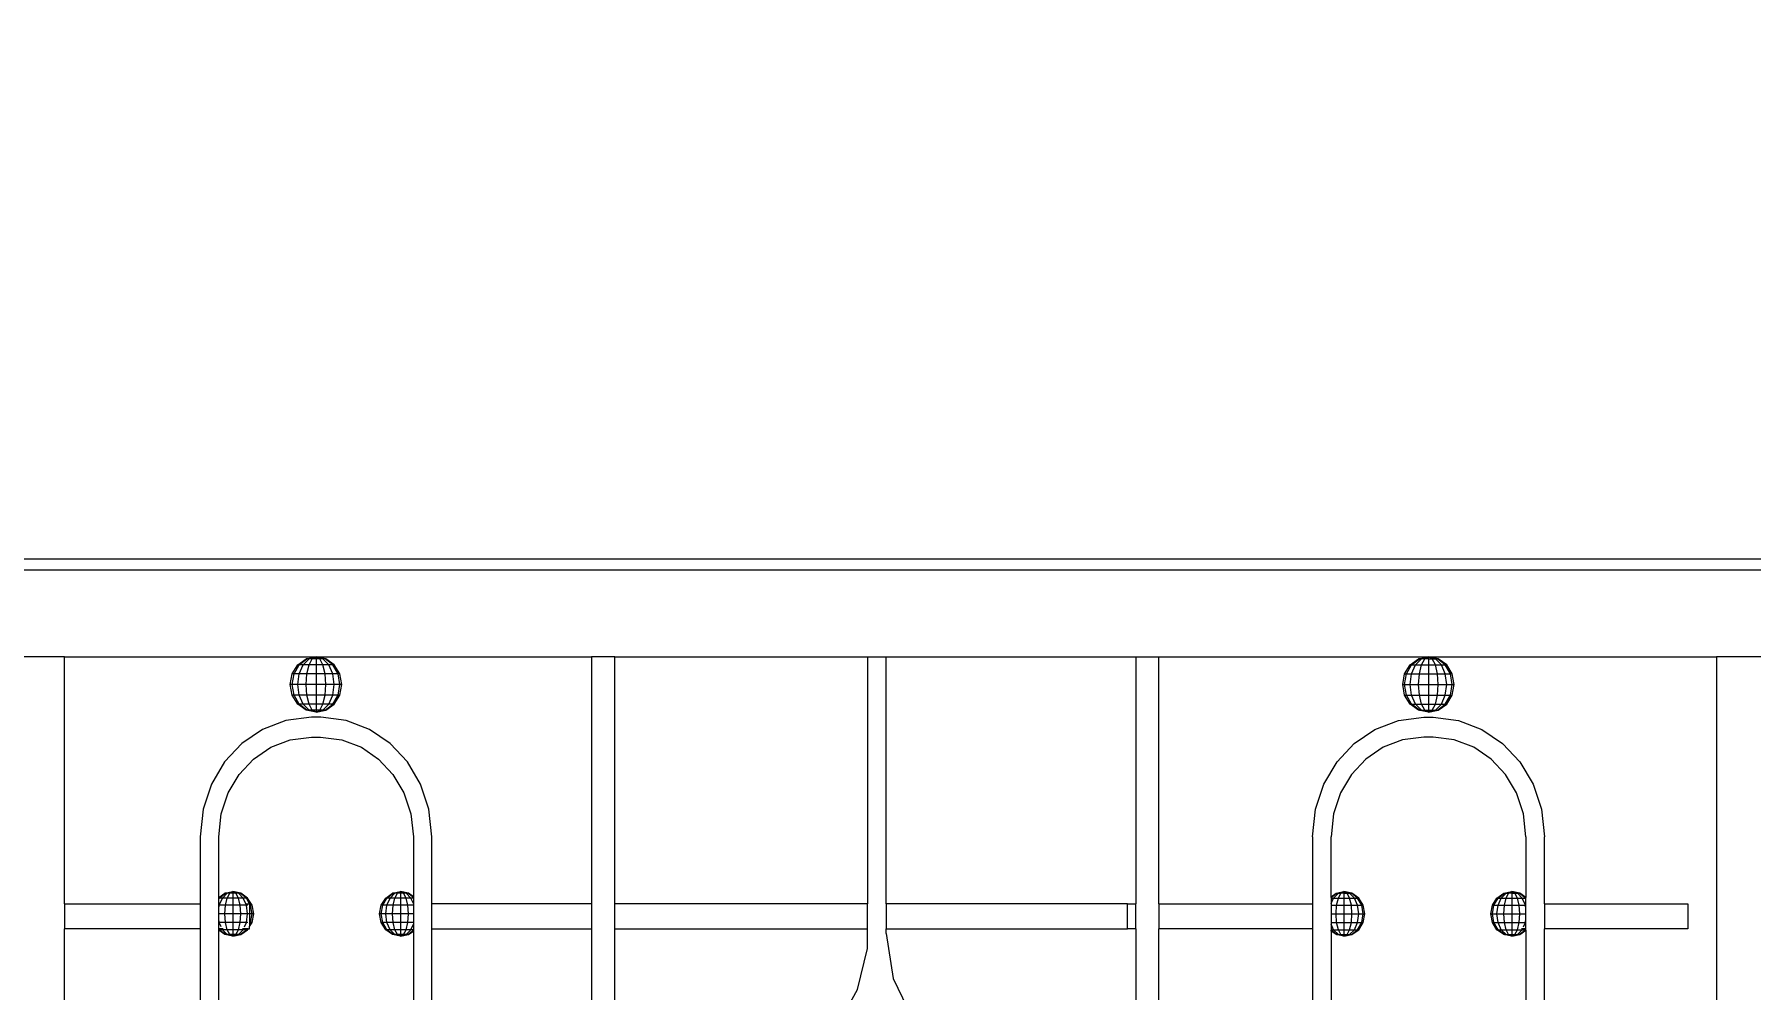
# Model space of a CAD drawing. Header units: millimetres. Extents: x 1832547 to 2001569, y -558009 to -417808.
# Drawn here: x 1956775 to 1957475, y -547432 to -547042 of the extents above; entities that cross this region are included whole.
import ezdxf

# ---------------------------------------------------------------- set-up
doc = ezdxf.new("R2010")
doc.units = ezdxf.units.MM
doc.header["$MEASUREMENT"] = 0
doc.layers.get('0').update_dxf_attribs({"linetype": 'CONTINUOUS'})
doc.layers.get('DEFPOINTS').update_dxf_attribs({"linetype": 'CONTINUOUS'})
doc.layers.add('CA.manh 08', color=8, linetype='CONTINUOUS', lineweight=9)
doc.layers.add('CA_manh 08', color=8, linetype='CONTINUOUS', lineweight=9)
doc.styles.get("Standard").update_dxf_attribs({"font": 'roman.shx'})
doc.dimstyles.new('CA 70', dxfattribs={"dimscale": 0.7, "dimtxt": 220, "dimasz": 60, "dimexe": 160, "dimexo": 0, "dimgap": 30, "dimtad": 1, "dimdec": 0, "dimrnd": 5, "dimzin": 0, "dimdsep": 46, "dimtxsty": 'Standard', "dimblk": 'ARCHTICK', "dimcen": 0.09, "dimdle": 160, "dimclrd": 256, "dimclre": 256, "dimclrt": 255, "dimadec": 0, "dimazin": 0, "dimtfac": 1, "dimtdec": 0, "dimtix": 1, "dimtmove": 2, "dimatfit": 3, "dimldrblk": 'DOT', "dimfxl": 600, "dimfxlon": 1, "dimtolj": 1, "dimtzin": 0, "dimarcsym": 0})

# ---------------------------------------------------------------- blocks, each defined once
blk = doc.blocks.new('wt45t')
at = {"layer": 'CA_manh 08'}
for p, q in [((1917247.51, -517910.46), (1920284.13, -517910.46)), ((1920284.13, -517915.04), (1917247.51, -517915.04)), ((1918779.78, -517950.46), (1918049.68, -517950.46)), ((1918779.78, -518051.23), (1918779.78, -517950.46)), ((1918779.78, -517950.46), (1918882.49, -517950.46)), ((1918872.77, -517957.43), (1918875.05, -517953.77)), ((1918873.51, -517957.43), (1918875.62, -517953.77)), ((1918875.05, -517953.77), (1918878.46, -517951.32)), ((1918875.62, -517953.77), (1918875.05, -517953.77)), ((1918875.62, -517953.77), (1918878.77, -517951.32)), ((1918877.23, -517953.77), (1918875.62, -517953.77)), ((1918875.62, -517957.43), (1918877.23, -517953.77)), ((1918877.23, -517953.77), (1918879.64, -517951.32)), ((1918879.64, -517953.77), (1918877.23, -517953.77)), ((1918878.46, -517951.32), (1918882.49, -517950.46)), ((1918878.77, -517951.32), (1918878.46, -517951.32)), ((1918878.77, -517951.32), (1918882.49, -517950.46)), ((1918879.64, -517951.32), (1918878.77, -517951.32)), ((1918878.77, -517957.43), (1918879.64, -517953.77)), ((1918879.64, -517951.32), (1918882.49, -517950.46)), ((1918880.95, -517951.32), (1918879.64, -517951.32)), ((1918879.64, -517953.77), (1918880.95, -517951.32)), ((1918882.49, -517953.77), (1918879.64, -517953.77)), ((1918880.95, -517951.32), (1918882.49, -517950.46)), ((1918882.49, -517951.32), (1918880.95, -517951.32)), ((1918882.49, -517950.46), (1918882.49, -517951.32)), ((1918884.03, -517951.32), (1918882.49, -517950.46)), ((1918885.33, -517951.32), (1918882.49, -517950.46)), ((1918886.21, -517951.32), (1918882.49, -517950.46)), ((1918886.51, -517951.32), (1918882.49, -517950.46)), ((1918882.49, -517950.46), (1918994.95, -517950.46)), ((1918884.03, -517951.32), (1918882.49, -517951.32)), ((1918882.49, -517951.32), (1918882.49, -517953.77)), ((1918885.33, -517953.77), (1918882.49, -517953.77)), ((1918882.49, -517953.77), (1918882.49, -517957.43)), ((1918885.33, -517951.32), (1918884.03, -517951.32)), ((1918885.33, -517953.77), (1918884.03, -517951.32)), ((1918886.21, -517951.32), (1918885.33, -517951.32)), ((1918887.75, -517953.77), (1918885.33, -517951.32)), ((1918887.75, -517953.77), (1918885.33, -517953.77)), ((1918886.21, -517957.43), (1918885.33, -517953.77)), ((1918886.51, -517951.32), (1918886.21, -517951.32)), ((1918889.36, -517953.77), (1918886.21, -517951.32)), ((1918889.92, -517953.77), (1918886.51, -517951.32)), ((1918889.36, -517953.77), (1918887.75, -517953.77)), ((1918889.36, -517957.43), (1918887.75, -517953.77)), ((1918889.92, -517953.77), (1918889.36, -517953.77)), ((1918891.46, -517957.43), (1918889.36, -517953.77)), ((1918892.2, -517957.43), (1918889.92, -517953.77)), ((1919004.41, -517950.46), (1918994.95, -517950.46)), ((1918994.95, -517950.46), (1918994.95, -518051.23)), ((1919004.41, -517950.46), (1919107.61, -517950.46)), ((1919004.41, -518051.23), (1919004.41, -517950.46)), ((1919107.61, -517950.46), (1919107.61, -518051.23)), ((1919107.61, -517950.46), (1919115.18, -517950.46)), ((1919115.18, -518051.23), (1919115.18, -517950.46)), ((1919115.18, -517950.46), (1919217.03, -517950.46)), ((1919217.03, -517950.46), (1919226.48, -517950.46)), ((1919217.03, -517950.46), (1919217.03, -518051.23)), ((1919226.48, -518051.23), (1919226.48, -517950.46)), ((1919226.48, -517950.46), (1919336.5, -517950.46)), ((1919326.78, -517957.43), (1919329.06, -517953.77)), ((1919327.52, -517957.43), (1919329.63, -517953.77)), ((1919329.06, -517953.77), (1919332.48, -517951.32)), ((1919329.06, -517953.77), (1919329.63, -517953.77)), ((1919329.63, -517953.77), (1919332.78, -517951.32)), ((1919329.63, -517953.77), (1919331.24, -517953.77)), ((1919329.63, -517957.43), (1919331.24, -517953.77)), ((1919331.24, -517953.77), (1919333.65, -517951.32)), ((1919331.24, -517953.77), (1919333.65, -517953.77)), ((1919332.48, -517951.32), (1919336.5, -517950.46)), ((1919332.78, -517951.32), (1919332.48, -517951.32)), ((1919332.78, -517951.32), (1919336.5, -517950.46)), ((1919333.65, -517951.32), (1919332.78, -517951.32)), ((1919332.78, -517957.43), (1919333.65, -517953.77)), ((1919333.65, -517951.32), (1919336.5, -517950.46)), ((1919334.96, -517951.32), (1919333.65, -517951.32)), ((1919333.65, -517953.77), (1919334.96, -517951.32)), ((1919333.65, -517953.77), (1919336.5, -517953.77)), ((1919334.96, -517951.32), (1919336.5, -517950.46)), ((1919336.5, -517951.32), (1919334.96, -517951.32)), ((1919336.5, -517950.46), (1919336.5, -517951.32)), ((1919338.04, -517951.32), (1919336.5, -517950.46)), ((1919339.34, -517951.32), (1919336.5, -517950.46)), ((1919340.22, -517951.32), (1919336.5, -517950.46)), ((1919340.52, -517951.32), (1919336.5, -517950.46)), ((1919336.5, -517950.46), (1919454.03, -517950.46)), ((1919336.5, -517951.32), (1919338.04, -517951.32)), ((1919336.5, -517951.32), (1919336.5, -517953.77)), ((1919336.5, -517953.77), (1919339.34, -517953.77)), ((1919336.5, -517953.77), (1919336.5, -517957.43)), ((1919338.04, -517951.32), (1919339.34, -517951.32)), ((1919339.34, -517953.77), (1919338.04, -517951.32)), ((1919339.34, -517951.32), (1919340.22, -517951.32)), ((1919341.76, -517953.77), (1919339.34, -517951.32)), ((1919339.34, -517953.77), (1919341.76, -517953.77)), ((1919340.22, -517957.43), (1919339.34, -517953.77)), ((1919340.22, -517951.32), (1919340.52, -517951.32)), ((1919343.37, -517953.77), (1919340.22, -517951.32)), ((1919343.94, -517953.77), (1919340.52, -517951.32)), ((1919341.76, -517953.77), (1919343.37, -517953.77)), ((1919343.37, -517957.43), (1919341.76, -517953.77)), ((1919343.37, -517953.77), (1919343.94, -517953.77)), ((1919345.48, -517957.43), (1919343.37, -517953.77)), ((1919346.21, -517957.43), (1919343.94, -517953.77)), ((1919454.03, -517950.46), (1919454.03, -518683.82)), ((1919481.96, -517950.46), (1919454.03, -517950.46)), ((1918871.97, -517961.75), (1918872.77, -517957.43)), ((1918873.51, -517957.43), (1918872.77, -517957.43)), ((1918872.77, -517961.75), (1918873.51, -517957.43)), ((1918875.62, -517957.43), (1918873.51, -517957.43)), ((1918875.05, -517961.75), (1918875.62, -517957.43)), ((1918878.77, -517957.43), (1918875.62, -517957.43)), ((1918878.46, -517961.75), (1918878.77, -517957.43)), ((1918882.49, -517957.43), (1918878.77, -517957.43)), ((1918886.21, -517957.43), (1918882.49, -517957.43)), ((1918882.49, -517957.43), (1918882.49, -517961.75)), ((1918889.36, -517957.43), (1918886.21, -517957.43)), ((1918886.51, -517961.75), (1918886.21, -517957.43)), ((1918891.46, -517957.43), (1918889.36, -517957.43)), ((1918889.92, -517961.75), (1918889.36, -517957.43)), ((1918892.2, -517957.43), (1918891.46, -517957.43)), ((1918892.2, -517961.75), (1918891.46, -517957.43)), ((1918893, -517961.75), (1918892.2, -517957.43)), ((1919325.98, -517961.75), (1919326.78, -517957.43)), ((1919326.78, -517957.43), (1919327.52, -517957.43)), ((1919326.78, -517961.75), (1919327.52, -517957.43)), ((1919327.52, -517957.43), (1919329.63, -517957.43)), ((1919329.06, -517961.75), (1919329.63, -517957.43)), ((1919329.63, -517957.43), (1919332.78, -517957.43)), ((1919332.48, -517961.75), (1919332.78, -517957.43)), ((1919332.78, -517957.43), (1919336.5, -517957.43)), ((1919336.5, -517957.43), (1919340.22, -517957.43)), ((1919336.5, -517957.43), (1919336.5, -517961.75)), ((1919340.22, -517957.43), (1919343.37, -517957.43)), ((1919340.52, -517961.75), (1919340.22, -517957.43)), ((1919343.37, -517957.43), (1919345.48, -517957.43)), ((1919343.94, -517961.75), (1919343.37, -517957.43)), ((1919345.48, -517957.43), (1919346.21, -517957.43)), ((1919346.21, -517961.75), (1919345.48, -517957.43)), ((1919347.01, -517961.75), (1919346.21, -517957.43)), ((1918872.77, -517961.75), (1918871.97, -517961.75)), ((1918872.77, -517966.08), (1918871.97, -517961.75)), ((1918875.05, -517961.75), (1918872.77, -517961.75)), ((1918873.51, -517966.08), (1918872.77, -517961.75)), ((1918873.51, -517966.08), (1918872.77, -517966.08)), ((1918875.05, -517969.74), (1918872.77, -517966.08)), ((1918875.62, -517966.08), (1918873.51, -517966.08)), ((1918875.62, -517969.74), (1918873.51, -517966.08)), ((1918878.46, -517961.75), (1918875.05, -517961.75)), ((1918875.62, -517966.08), (1918875.05, -517961.75)), ((1918878.77, -517966.08), (1918875.62, -517966.08)), ((1918877.23, -517969.74), (1918875.62, -517966.08)), ((1918882.49, -517961.75), (1918878.46, -517961.75)), ((1918878.77, -517966.08), (1918878.46, -517961.75)), ((1918882.49, -517966.08), (1918878.77, -517966.08)), ((1918879.64, -517969.74), (1918878.77, -517966.08)), ((1918886.51, -517961.75), (1918882.49, -517961.75)), ((1918882.49, -517961.75), (1918882.49, -517966.08)), ((1918886.21, -517966.08), (1918882.49, -517966.08)), ((1918882.49, -517966.08), (1918882.49, -517969.74)), ((1918885.33, -517969.74), (1918886.21, -517966.08)), ((1918886.21, -517966.08), (1918886.51, -517961.75)), ((1918889.36, -517966.08), (1918886.21, -517966.08)), ((1918889.92, -517961.75), (1918886.51, -517961.75)), ((1918887.75, -517969.74), (1918889.36, -517966.08)), ((1918889.36, -517966.08), (1918889.92, -517961.75)), ((1918891.46, -517966.08), (1918889.36, -517966.08)), ((1918889.36, -517969.74), (1918891.46, -517966.08)), ((1918892.2, -517961.75), (1918889.92, -517961.75)), ((1918889.92, -517969.74), (1918892.2, -517966.08)), ((1918891.46, -517966.08), (1918892.2, -517961.75)), ((1918892.2, -517966.08), (1918891.46, -517966.08)), ((1918893, -517961.75), (1918892.2, -517961.75)), ((1918892.2, -517966.08), (1918893, -517961.75)), ((1919325.98, -517961.75), (1919326.78, -517961.75)), ((1919326.78, -517966.08), (1919325.98, -517961.75)), ((1919326.78, -517961.75), (1919329.06, -517961.75)), ((1919327.52, -517966.08), (1919326.78, -517961.75)), ((1919326.78, -517966.08), (1919327.52, -517966.08)), ((1919329.06, -517969.74), (1919326.78, -517966.08)), ((1919327.52, -517966.08), (1919329.63, -517966.08)), ((1919329.63, -517969.74), (1919327.52, -517966.08)), ((1919329.06, -517961.75), (1919332.48, -517961.75)), ((1919329.63, -517966.08), (1919329.06, -517961.75)), ((1919329.63, -517966.08), (1919332.78, -517966.08)), ((1919331.24, -517969.74), (1919329.63, -517966.08)), ((1919332.48, -517961.75), (1919336.5, -517961.75)), ((1919332.78, -517966.08), (1919332.48, -517961.75)), ((1919332.78, -517966.08), (1919336.5, -517966.08)), ((1919333.65, -517969.74), (1919332.78, -517966.08)), ((1919336.5, -517961.75), (1919340.52, -517961.75)), ((1919336.5, -517961.75), (1919336.5, -517966.08)), ((1919336.5, -517966.08), (1919340.22, -517966.08)), ((1919336.5, -517966.08), (1919336.5, -517969.74)), ((1919339.34, -517969.74), (1919340.22, -517966.08)), ((1919340.22, -517966.08), (1919340.52, -517961.75)), ((1919340.22, -517966.08), (1919343.37, -517966.08)), ((1919340.52, -517961.75), (1919343.94, -517961.75)), ((1919341.76, -517969.74), (1919343.37, -517966.08)), ((1919343.37, -517966.08), (1919343.94, -517961.75)), ((1919343.37, -517966.08), (1919345.48, -517966.08)), ((1919343.37, -517969.74), (1919345.48, -517966.08)), ((1919343.94, -517961.75), (1919346.21, -517961.75)), ((1919343.94, -517969.74), (1919346.21, -517966.08)), ((1919345.48, -517966.08), (1919346.21, -517961.75)), ((1919345.48, -517966.08), (1919346.21, -517966.08)), ((1919346.21, -517961.75), (1919347.01, -517961.75)), ((1919346.21, -517966.08), (1919347.01, -517961.75)), ((1918880.6, -517975.08), (1918870.2, -517976.37)), ((1918875.62, -517969.74), (1918875.05, -517969.74)), ((1918878.46, -517972.19), (1918875.05, -517969.74)), ((1918877.23, -517969.74), (1918875.62, -517969.74)), ((1918878.77, -517972.19), (1918875.62, -517969.74)), ((1918879.64, -517969.74), (1918877.23, -517969.74)), ((1918879.64, -517972.19), (1918877.23, -517969.74)), ((1918878.77, -517972.19), (1918878.46, -517972.19)), ((1918882.49, -517973.05), (1918878.46, -517972.19)), ((1918879.64, -517972.19), (1918878.77, -517972.19)), ((1918882.49, -517973.05), (1918878.77, -517972.19)), ((1918882.49, -517969.74), (1918879.64, -517969.74)), ((1918880.95, -517972.19), (1918879.64, -517969.74)), ((1918880.95, -517972.19), (1918879.64, -517972.19)), ((1918882.49, -517973.05), (1918879.64, -517972.19)), ((1918884.39, -517975.08), (1918880.6, -517975.08)), ((1918882.49, -517972.19), (1918880.95, -517972.19)), ((1918882.49, -517973.05), (1918880.95, -517972.19)), ((1918885.33, -517969.74), (1918882.49, -517969.74)), ((1918882.49, -517969.74), (1918882.49, -517972.19)), ((1918884.03, -517972.19), (1918882.49, -517972.19)), ((1918882.49, -517972.19), (1918882.49, -517973.05)), ((1918882.49, -517973.05), (1918886.51, -517972.19)), ((1918882.49, -517973.05), (1918886.21, -517972.19)), ((1918882.49, -517973.05), (1918885.33, -517972.19)), ((1918882.49, -517973.05), (1918884.03, -517972.19)), ((1918884.03, -517972.19), (1918885.33, -517969.74)), ((1918885.33, -517972.19), (1918884.03, -517972.19)), ((1918894.79, -517976.37), (1918884.39, -517975.08)), ((1918887.75, -517969.74), (1918885.33, -517969.74)), ((1918885.33, -517972.19), (1918887.75, -517969.74)), ((1918886.21, -517972.19), (1918885.33, -517972.19)), ((1918886.21, -517972.19), (1918889.36, -517969.74)), ((1918886.51, -517972.19), (1918886.21, -517972.19)), ((1918886.51, -517972.19), (1918889.92, -517969.74)), ((1918889.36, -517969.74), (1918887.75, -517969.74)), ((1918889.36, -517969.74), (1918889.92, -517969.74)), ((1919324.2, -517976.37), (1919334.6, -517975.08)), ((1919329.06, -517969.74), (1919329.63, -517969.74)), ((1919332.48, -517972.19), (1919329.06, -517969.74)), ((1919329.63, -517969.74), (1919331.24, -517969.74)), ((1919332.78, -517972.19), (1919329.63, -517969.74)), ((1919331.24, -517969.74), (1919333.65, -517969.74)), ((1919333.65, -517972.19), (1919331.24, -517969.74)), ((1919332.78, -517972.19), (1919332.48, -517972.19)), ((1919336.5, -517973.05), (1919332.48, -517972.19)), ((1919332.78, -517972.19), (1919333.65, -517972.19)), ((1919336.5, -517973.05), (1919332.78, -517972.19)), ((1919333.65, -517969.74), (1919336.5, -517969.74)), ((1919334.96, -517972.19), (1919333.65, -517969.74)), ((1919333.65, -517972.19), (1919334.96, -517972.19)), ((1919336.5, -517973.05), (1919333.65, -517972.19)), ((1919334.6, -517975.08), (1919338.39, -517975.08)), ((1919334.96, -517972.19), (1919336.5, -517972.19)), ((1919336.5, -517973.05), (1919334.96, -517972.19)), ((1919336.5, -517969.74), (1919339.34, -517969.74)), ((1919336.5, -517969.74), (1919336.5, -517972.19)), ((1919336.5, -517972.19), (1919338.04, -517972.19)), ((1919336.5, -517973.05), (1919338.04, -517972.19)), ((1919336.5, -517972.19), (1919336.5, -517973.05)), ((1919336.5, -517973.05), (1919339.34, -517972.19)), ((1919336.5, -517973.05), (1919340.22, -517972.19)), ((1919336.5, -517973.05), (1919340.52, -517972.19)), ((1919338.04, -517972.19), (1919339.34, -517969.74)), ((1919338.04, -517972.19), (1919339.34, -517972.19)), ((1919338.39, -517975.08), (1919348.79, -517976.37)), ((1919339.34, -517969.74), (1919341.76, -517969.74)), ((1919339.34, -517972.19), (1919341.76, -517969.74)), ((1919339.34, -517972.19), (1919340.22, -517972.19)), ((1919340.22, -517972.19), (1919343.37, -517969.74)), ((1919340.22, -517972.19), (1919340.52, -517972.19)), ((1919340.52, -517972.19), (1919343.94, -517969.74)), ((1919341.76, -517969.74), (1919343.37, -517969.74)), ((1919343.37, -517969.74), (1919343.94, -517969.74)), ((1918860.65, -517980.05), (1918852.22, -517985.81)), ((1918870.2, -517976.37), (1918860.65, -517980.05)), ((1918904.34, -517980.05), (1918894.79, -517976.37)), ((1918912.77, -517985.81), (1918904.34, -517980.05)), ((1919306.22, -517985.81), (1919314.65, -517980.05)), ((1919314.65, -517980.05), (1919324.2, -517976.37)), ((1919348.79, -517976.37), (1919358.34, -517980.05)), ((1919358.34, -517980.05), (1919366.77, -517985.81)), ((1918852.22, -517985.81), (1918845.18, -517993.36)), ((1918856.96, -517992.16), (1918863.99, -517987.35)), ((1918863.99, -517987.35), (1918871.96, -517984.29)), ((1918871.96, -517984.29), (1918880.63, -517983.21)), ((1918880.63, -517983.21), (1918884.36, -517983.21)), ((1918884.36, -517983.21), (1918893.03, -517984.29)), ((1918893.03, -517984.29), (1918901, -517987.35)), ((1918901, -517987.35), (1918908.03, -517992.15)), ((1918919.81, -517993.36), (1918912.77, -517985.81)), ((1919299.18, -517993.36), (1919306.22, -517985.81)), ((1919317.99, -517987.35), (1919310.96, -517992.15)), ((1919325.96, -517984.29), (1919317.99, -517987.35)), ((1919334.63, -517983.21), (1919325.96, -517984.29)), ((1919338.36, -517983.21), (1919334.63, -517983.21)), ((1919347.03, -517984.29), (1919338.36, -517983.21)), ((1919355, -517987.35), (1919347.03, -517984.29)), ((1919362.03, -517992.16), (1919355, -517987.35)), ((1919366.77, -517985.81), (1919373.81, -517993.36)), ((1918845.18, -517993.36), (1918839.82, -518002.42)), ((1918851.09, -517998.46), (1918856.96, -517992.16)), ((1918908.03, -517992.15), (1918913.89, -517998.45)), ((1918925.17, -518002.42), (1918919.81, -517993.36)), ((1919293.82, -518002.42), (1919299.18, -517993.36)), ((1919310.96, -517992.15), (1919305.09, -517998.45)), ((1919367.9, -517998.46), (1919362.03, -517992.16)), ((1919373.81, -517993.36), (1919379.17, -518002.42)), ((1918839.82, -518002.42), (1918836.4, -518012.68)), ((1918846.62, -518006.01), (1918851.09, -517998.46)), ((1918913.89, -517998.45), (1918918.37, -518006.01)), ((1918928.59, -518012.68), (1918925.17, -518002.42)), ((1919290.4, -518012.68), (1919293.82, -518002.42)), ((1919305.09, -517998.45), (1919300.62, -518006.01)), ((1919372.37, -518006.01), (1919367.9, -517998.46)), ((1919379.17, -518002.42), (1919382.59, -518012.68)), ((1918843.77, -518014.57), (1918846.62, -518006.01)), ((1918918.37, -518006.01), (1918921.22, -518014.56)), ((1919300.62, -518006.01), (1919297.77, -518014.56)), ((1919375.22, -518014.57), (1919372.37, -518006.01)), ((1918836.4, -518012.68), (1918835.2, -518023.85)), ((1918842.77, -518023.89), (1918843.77, -518014.57)), ((1918921.22, -518014.56), (1918922.22, -518023.89)), ((1918929.79, -518023.85), (1918928.59, -518012.68)), ((1919289.2, -518023.85), (1919290.4, -518012.68)), ((1919297.77, -518014.56), (1919296.77, -518023.89)), ((1919376.22, -518023.89), (1919375.22, -518014.57)), ((1919382.59, -518012.68), (1919383.79, -518023.85)), ((1918835.2, -518023.85), (1918835.2, -518051.23)), ((1918842.77, -518048.69), (1918842.77, -518023.89)), ((1918922.22, -518023.89), (1918922.22, -518048.33)), ((1918929.79, -518051.23), (1918929.79, -518023.85)), ((1919289.2, -518023.85), (1919289.2, -518051.23)), ((1919296.77, -518048.33), (1919296.77, -518023.89)), ((1919376.22, -518023.89), (1919376.22, -518048.69)), ((1919383.79, -518051.23), (1919383.79, -518023.85)), ((1918779.78, -518051.23), (1918835.2, -518051.23)), ((1918779.78, -518051.23), (1918779.78, -518061.39)), ((1918835.2, -518051.23), (1918835.2, -518061.39)), ((1918842.77, -518048.69), (1918845.26, -518046.9)), ((1918842.77, -518048.88), (1918842.77, -518048.69)), ((1918842.96, -518048.88), (1918842.77, -518048.88)), ((1918842.77, -518049.22), (1918842.96, -518048.88)), ((1918842.77, -518049.22), (1918842.77, -518048.88)), ((1918842.77, -518051.23), (1918842.77, -518049.22)), ((1918842.77, -518051.23), (1918842.89, -518051.23)), ((1918842.77, -518051.85), (1918842.77, -518051.23)), ((1918842.96, -518051.85), (1918842.77, -518051.85)), ((1918842.77, -518053.32), (1918842.96, -518051.85)), ((1918842.77, -518053.32), (1918842.77, -518051.85)), ((1918842.96, -518048.88), (1918845.51, -518046.9)), ((1918844.27, -518048.88), (1918842.96, -518048.88)), ((1918842.96, -518051.85), (1918844.27, -518048.88)), ((1918845.51, -518051.85), (1918842.96, -518051.85)), ((1918844.27, -518048.88), (1918846.22, -518046.9)), ((1918846.22, -518048.88), (1918844.27, -518048.88)), ((1918845.26, -518046.9), (1918848.52, -518046.2)), ((1918845.51, -518046.9), (1918845.26, -518046.9)), ((1918845.26, -518055.35), (1918845.51, -518051.85)), ((1918845.51, -518046.9), (1918848.52, -518046.2)), ((1918846.22, -518046.9), (1918845.51, -518046.9)), ((1918845.51, -518051.85), (1918846.22, -518048.88)), ((1918848.52, -518051.85), (1918845.51, -518051.85)), ((1918846.22, -518046.9), (1918848.52, -518046.2)), ((1918847.28, -518046.9), (1918846.22, -518046.9)), ((1918846.22, -518048.88), (1918847.28, -518046.9)), ((1918848.52, -518048.88), (1918846.22, -518048.88)), ((1918847.28, -518046.9), (1918848.52, -518046.2)), ((1918848.52, -518046.9), (1918847.28, -518046.9)), ((1918848.52, -518046.2), (1918848.52, -518046.9)), ((1918851.78, -518046.9), (1918848.52, -518046.2)), ((1918851.53, -518046.9), (1918848.52, -518046.2)), ((1918850.83, -518046.9), (1918848.52, -518046.2)), ((1918849.77, -518046.9), (1918848.52, -518046.2)), ((1918849.77, -518046.9), (1918848.52, -518046.9)), ((1918848.52, -518046.9), (1918848.52, -518048.88)), ((1918850.83, -518048.88), (1918848.52, -518048.88)), ((1918848.52, -518048.88), (1918848.52, -518051.85)), ((1918851.53, -518051.85), (1918848.52, -518051.85)), ((1918848.52, -518051.85), (1918848.52, -518055.35)), ((1918850.83, -518046.9), (1918849.77, -518046.9)), ((1918850.83, -518048.88), (1918849.77, -518046.9)), ((1918851.53, -518046.9), (1918850.83, -518046.9)), ((1918852.78, -518048.88), (1918850.83, -518046.9)), ((1918852.78, -518048.88), (1918850.83, -518048.88)), ((1918851.53, -518051.85), (1918850.83, -518048.88)), ((1918851.53, -518046.9), (1918851.78, -518046.9)), ((1918854.08, -518048.88), (1918851.53, -518046.9)), ((1918854.08, -518051.85), (1918851.53, -518051.85)), ((1918851.78, -518055.35), (1918851.53, -518051.85)), ((1918854.54, -518048.88), (1918851.78, -518046.9)), ((1918854.08, -518048.88), (1918852.78, -518048.88)), ((1918854.08, -518051.85), (1918852.78, -518048.88)), ((1918854.54, -518048.88), (1918854.08, -518048.88)), ((1918855.38, -518051.23), (1918854.08, -518048.88)), ((1918854.61, -518051.85), (1918854.08, -518051.85)), ((1918854.54, -518055.35), (1918854.08, -518051.85)), ((1918854.16, -518051.23), (1918855.38, -518051.23)), ((1918856.39, -518051.85), (1918854.54, -518048.88)), ((1918855.79, -518051.85), (1918855.38, -518051.23)), ((1918855.38, -518051.23), (1918855.38, -518051.85)), ((1918855.79, -518051.85), (1918855.38, -518051.85)), ((1918855.38, -518051.85), (1918855.38, -518055.35)), ((1918856.39, -518051.85), (1918855.79, -518051.85)), ((1918856.39, -518055.35), (1918855.79, -518051.85)), ((1918857.04, -518055.35), (1918856.39, -518051.85)), ((1918908.45, -518055.35), (1918909.1, -518051.85)), ((1918909.1, -518051.85), (1918910.95, -518048.88)), ((1918909.7, -518051.85), (1918909.1, -518051.85)), ((1918909.1, -518055.35), (1918909.7, -518051.85)), ((1918909.7, -518051.85), (1918911.41, -518048.88)), ((1918911.41, -518051.85), (1918909.7, -518051.85)), ((1918910.95, -518048.88), (1918913.71, -518046.9)), ((1918911.41, -518048.88), (1918910.95, -518048.88)), ((1918910.95, -518055.35), (1918911.41, -518051.85)), ((1918911.41, -518048.88), (1918913.96, -518046.9)), ((1918912.71, -518048.88), (1918911.41, -518048.88)), ((1918911.41, -518051.85), (1918912.71, -518048.88)), ((1918913.96, -518051.85), (1918911.41, -518051.85)), ((1918912.71, -518048.88), (1918914.66, -518046.9)), ((1918914.66, -518048.88), (1918912.71, -518048.88)), ((1918913.71, -518046.9), (1918916.97, -518046.2)), ((1918913.96, -518046.9), (1918913.71, -518046.9)), ((1918913.71, -518055.35), (1918913.96, -518051.85)), ((1918913.96, -518046.9), (1918916.97, -518046.2)), ((1918914.66, -518046.9), (1918913.96, -518046.9)), ((1918913.96, -518051.85), (1918914.66, -518048.88)), ((1918916.97, -518051.85), (1918913.96, -518051.85)), ((1918914.66, -518046.9), (1918916.97, -518046.2)), ((1918915.72, -518046.9), (1918914.66, -518046.9)), ((1918914.66, -518048.88), (1918915.72, -518046.9)), ((1918916.97, -518048.88), (1918914.66, -518048.88)), ((1918915.72, -518046.9), (1918916.97, -518046.2)), ((1918916.97, -518046.9), (1918915.72, -518046.9)), ((1918916.97, -518046.2), (1918916.97, -518046.9)), ((1918920.22, -518046.9), (1918916.97, -518046.2)), ((1918919.98, -518046.9), (1918916.97, -518046.2)), ((1918919.27, -518046.9), (1918916.97, -518046.2)), ((1918918.21, -518046.9), (1918916.97, -518046.2)), ((1918918.21, -518046.9), (1918916.97, -518046.9)), ((1918916.97, -518046.9), (1918916.97, -518048.88)), ((1918919.27, -518048.88), (1918916.97, -518048.88)), ((1918916.97, -518048.88), (1918916.97, -518051.85)), ((1918919.98, -518051.85), (1918916.97, -518051.85)), ((1918916.97, -518051.85), (1918916.97, -518055.35)), ((1918919.27, -518046.9), (1918918.21, -518046.9)), ((1918919.27, -518048.88), (1918918.21, -518046.9)), ((1918919.98, -518046.9), (1918919.27, -518046.9)), ((1918921.22, -518048.88), (1918919.27, -518046.9)), ((1918921.22, -518048.88), (1918919.27, -518048.88)), ((1918919.98, -518051.85), (1918919.27, -518048.88)), ((1918919.98, -518046.9), (1918920.22, -518046.9)), ((1918922.22, -518048.64), (1918919.98, -518046.9)), ((1918922.22, -518051.85), (1918919.98, -518051.85)), ((1918920.22, -518055.35), (1918919.98, -518051.85)), ((1918922.22, -518048.33), (1918920.22, -518046.9)), ((1918922.22, -518048.88), (1918921.22, -518048.88)), ((1918922.22, -518051.15), (1918921.22, -518048.88)), ((1918922.22, -518048.33), (1918922.22, -518048.64)), ((1918922.22, -518048.64), (1918922.22, -518048.88)), ((1918922.22, -518048.88), (1918922.22, -518051.15)), ((1918922.22, -518051.15), (1918922.22, -518051.85)), ((1918922.22, -518051.85), (1918922.22, -518055.35)), ((1918994.95, -518051.23), (1918929.79, -518051.23)), ((1918929.79, -518061.39), (1918929.79, -518051.23)), ((1918994.95, -518051.23), (1918994.95, -518061.39)), ((1919107.61, -518051.23), (1919004.41, -518051.23)), ((1919004.41, -518061.39), (1919004.41, -518051.23)), ((1919107.61, -518061.39), (1919107.61, -518051.23)), ((1919213.6, -518051.23), (1919115.18, -518051.23)), ((1919115.18, -518051.23), (1919115.18, -518061.39)), ((1919213.6, -518061.39), (1919213.6, -518051.23)), ((1919213.6, -518051.23), (1919217.03, -518051.23)), ((1919217.03, -518061.39), (1919217.03, -518051.23)), ((1919226.48, -518051.23), (1919289.2, -518051.23)), ((1919226.48, -518051.23), (1919226.48, -518061.39)), ((1919289.2, -518051.23), (1919289.2, -518061.39)), ((1919296.77, -518048.33), (1919298.76, -518046.9)), ((1919296.77, -518048.64), (1919299.01, -518046.9)), ((1919296.77, -518048.64), (1919296.77, -518048.33)), ((1919296.77, -518048.64), (1919296.77, -518048.88)), ((1919296.77, -518048.88), (1919297.77, -518048.88)), ((1919296.77, -518051.15), (1919297.77, -518048.88)), ((1919296.77, -518048.88), (1919296.77, -518051.15)), ((1919296.77, -518051.15), (1919296.77, -518051.85)), ((1919296.77, -518051.85), (1919299.01, -518051.85)), ((1919296.77, -518051.85), (1919296.77, -518055.35)), ((1919297.77, -518048.88), (1919299.72, -518046.9)), ((1919297.77, -518048.88), (1919299.72, -518048.88)), ((1919298.76, -518046.9), (1919302.02, -518046.2)), ((1919298.76, -518046.9), (1919299.01, -518046.9)), ((1919298.76, -518055.35), (1919299.01, -518051.85)), ((1919299.01, -518046.9), (1919302.02, -518046.2)), ((1919299.01, -518046.9), (1919299.72, -518046.9)), ((1919299.01, -518051.85), (1919299.72, -518048.88)), ((1919299.01, -518051.85), (1919302.02, -518051.85)), ((1919299.72, -518046.9), (1919302.02, -518046.2)), ((1919299.72, -518046.9), (1919300.77, -518046.9)), ((1919299.72, -518048.88), (1919300.77, -518046.9)), ((1919299.72, -518048.88), (1919302.02, -518048.88)), ((1919300.77, -518046.9), (1919302.02, -518046.2)), ((1919302.02, -518046.9), (1919300.77, -518046.9)), ((1919302.02, -518046.2), (1919302.02, -518046.9)), ((1919303.27, -518046.9), (1919302.02, -518046.2)), ((1919304.32, -518046.9), (1919302.02, -518046.2)), ((1919305.03, -518046.9), (1919302.02, -518046.2)), ((1919305.28, -518046.9), (1919302.02, -518046.2)), ((1919302.02, -518046.9), (1919303.27, -518046.9)), ((1919302.02, -518046.9), (1919302.02, -518048.88)), ((1919302.02, -518048.88), (1919304.32, -518048.88)), ((1919302.02, -518048.88), (1919302.02, -518051.85)), ((1919302.02, -518051.85), (1919305.03, -518051.85)), ((1919302.02, -518051.85), (1919302.02, -518055.35)), ((1919303.27, -518046.9), (1919304.32, -518046.9)), ((1919304.32, -518048.88), (1919303.27, -518046.9)), ((1919304.32, -518046.9), (1919305.03, -518046.9)), ((1919306.28, -518048.88), (1919304.32, -518046.9)), ((1919304.32, -518048.88), (1919306.28, -518048.88)), ((1919305.03, -518051.85), (1919304.32, -518048.88)), ((1919305.03, -518046.9), (1919305.28, -518046.9)), ((1919307.58, -518048.88), (1919305.03, -518046.9)), ((1919305.03, -518051.85), (1919307.58, -518051.85)), ((1919305.28, -518055.35), (1919305.03, -518051.85)), ((1919308.04, -518048.88), (1919305.28, -518046.9)), ((1919306.28, -518048.88), (1919307.58, -518048.88)), ((1919307.58, -518051.85), (1919306.28, -518048.88)), ((1919307.58, -518048.88), (1919308.04, -518048.88)), ((1919309.29, -518051.85), (1919307.58, -518048.88)), ((1919307.58, -518051.85), (1919309.29, -518051.85)), ((1919308.04, -518055.35), (1919307.58, -518051.85)), ((1919309.89, -518051.85), (1919308.04, -518048.88)), ((1919309.29, -518051.85), (1919309.89, -518051.85)), ((1919309.89, -518055.35), (1919309.29, -518051.85)), ((1919310.53, -518055.35), (1919309.89, -518051.85)), ((1919361.95, -518055.35), (1919362.6, -518051.85)), ((1919362.6, -518051.85), (1919364.45, -518048.88)), ((1919362.6, -518051.85), (1919363.2, -518051.85)), ((1919362.6, -518055.35), (1919363.2, -518051.85)), ((1919363.2, -518051.85), (1919364.9, -518048.88)), ((1919363.2, -518051.85), (1919364.9, -518051.85)), ((1919364.45, -518048.88), (1919367.21, -518046.9)), ((1919364.9, -518048.88), (1919364.45, -518048.88)), ((1919364.45, -518055.35), (1919364.9, -518051.85)), ((1919364.9, -518048.88), (1919367.46, -518046.9)), ((1919364.9, -518048.88), (1919366.21, -518048.88)), ((1919364.9, -518051.85), (1919366.21, -518048.88)), ((1919364.9, -518051.85), (1919367.46, -518051.85)), ((1919366.21, -518048.88), (1919368.16, -518046.9)), ((1919366.21, -518048.88), (1919368.16, -518048.88)), ((1919367.21, -518046.9), (1919370.47, -518046.2)), ((1919367.21, -518046.9), (1919367.46, -518046.9)), ((1919367.21, -518055.35), (1919367.46, -518051.85)), ((1919367.46, -518046.9), (1919370.47, -518046.2)), ((1919367.46, -518046.9), (1919368.16, -518046.9)), ((1919367.46, -518051.85), (1919368.16, -518048.88)), ((1919367.46, -518051.85), (1919370.47, -518051.85)), ((1919368.16, -518046.9), (1919370.47, -518046.2)), ((1919368.16, -518046.9), (1919369.22, -518046.9)), ((1919368.16, -518048.88), (1919369.22, -518046.9)), ((1919368.16, -518048.88), (1919370.47, -518048.88)), ((1919369.22, -518046.9), (1919370.47, -518046.2)), ((1919370.47, -518046.9), (1919369.22, -518046.9)), ((1919370.47, -518046.2), (1919370.47, -518046.9)), ((1919371.71, -518046.9), (1919370.47, -518046.2)), ((1919372.77, -518046.9), (1919370.47, -518046.2)), ((1919373.48, -518046.9), (1919370.47, -518046.2)), ((1919373.72, -518046.9), (1919370.47, -518046.2)), ((1919370.47, -518046.9), (1919371.71, -518046.9)), ((1919370.47, -518046.9), (1919370.47, -518048.88)), ((1919370.47, -518048.88), (1919372.77, -518048.88)), ((1919370.47, -518048.88), (1919370.47, -518051.85)), ((1919370.47, -518051.85), (1919373.48, -518051.85)), ((1919370.47, -518051.85), (1919370.47, -518055.35)), ((1919371.71, -518046.9), (1919372.77, -518046.9)), ((1919372.77, -518048.88), (1919371.71, -518046.9)), ((1919372.77, -518046.9), (1919373.48, -518046.9)), ((1919374.72, -518048.88), (1919372.77, -518046.9)), ((1919372.77, -518048.88), (1919374.72, -518048.88)), ((1919373.48, -518051.85), (1919372.77, -518048.88)), ((1919373.48, -518046.9), (1919373.72, -518046.9)), ((1919376.03, -518048.88), (1919373.48, -518046.9)), ((1919373.48, -518051.85), (1919376.03, -518051.85)), ((1919373.72, -518055.35), (1919373.48, -518051.85)), ((1919376.22, -518048.69), (1919373.72, -518046.9)), ((1919374.72, -518048.88), (1919376.03, -518048.88)), ((1919376.03, -518051.85), (1919374.72, -518048.88)), ((1919376.03, -518048.88), (1919376.22, -518048.88)), ((1919376.22, -518049.22), (1919376.03, -518048.88)), ((1919376.03, -518051.85), (1919376.22, -518051.85)), ((1919376.22, -518053.32), (1919376.03, -518051.85)), ((1919376.1, -518051.23), (1919376.22, -518051.23)), ((1919376.22, -518048.88), (1919376.22, -518048.69)), ((1919376.22, -518049.22), (1919376.22, -518048.88)), ((1919376.22, -518051.23), (1919376.22, -518049.22)), ((1919376.22, -518051.85), (1919376.22, -518051.23)), ((1919376.22, -518053.32), (1919376.22, -518051.85)), ((1919383.79, -518051.23), (1919442.4, -518051.23)), ((1919383.79, -518051.23), (1919383.79, -518061.39)), ((1919442.4, -518051.23), (1919442.4, -518061.39)), ((1918842.77, -518055.35), (1918842.77, -518053.32)), ((1918845.26, -518055.35), (1918842.77, -518055.35)), ((1918842.77, -518057.37), (1918842.77, -518055.35)), ((1918842.96, -518058.85), (1918842.77, -518057.37)), ((1918842.77, -518058.85), (1918842.77, -518057.37)), ((1918842.96, -518058.85), (1918842.77, -518058.85)), ((1918842.77, -518061.39), (1918842.77, -518058.85)), ((1918845.51, -518058.85), (1918842.96, -518058.85)), ((1918843.76, -518060.65), (1918842.96, -518058.85)), ((1918848.52, -518055.35), (1918845.26, -518055.35)), ((1918845.51, -518058.85), (1918845.26, -518055.35)), ((1918848.52, -518058.85), (1918845.51, -518058.85)), ((1918846.22, -518061.81), (1918845.51, -518058.85)), ((1918851.78, -518055.35), (1918848.52, -518055.35)), ((1918848.52, -518055.35), (1918848.52, -518058.85)), ((1918851.53, -518058.85), (1918848.52, -518058.85)), ((1918848.52, -518058.85), (1918848.52, -518061.81)), ((1918850.83, -518061.81), (1918851.53, -518058.85)), ((1918851.53, -518058.85), (1918851.78, -518055.35)), ((1918854.08, -518058.85), (1918851.53, -518058.85)), ((1918854.54, -518055.35), (1918851.78, -518055.35)), ((1918853.29, -518060.65), (1918854.08, -518058.85)), ((1918854.08, -518058.85), (1918854.54, -518055.35)), ((1918854.61, -518058.85), (1918854.08, -518058.85)), ((1918855.38, -518055.35), (1918854.54, -518055.35)), ((1918856.39, -518055.35), (1918855.38, -518055.35)), ((1918855.38, -518055.35), (1918855.38, -518058.85)), ((1918855.79, -518058.85), (1918855.38, -518058.85)), ((1918855.38, -518060.46), (1918856.39, -518058.85)), ((1918855.38, -518059.55), (1918855.79, -518058.85)), ((1918855.38, -518058.85), (1918855.38, -518059.55)), ((1918855.38, -518059.55), (1918855.38, -518060.46)), ((1918855.79, -518058.85), (1918856.39, -518055.35)), ((1918856.39, -518058.85), (1918855.79, -518058.85)), ((1918857.04, -518055.35), (1918856.39, -518055.35)), ((1918856.39, -518058.85), (1918857.04, -518055.35)), ((1918909.1, -518055.35), (1918908.45, -518055.35)), ((1918909.1, -518058.85), (1918908.45, -518055.35)), ((1918910.95, -518055.35), (1918909.1, -518055.35)), ((1918909.7, -518058.85), (1918909.1, -518055.35)), ((1918909.7, -518058.85), (1918909.1, -518058.85)), ((1918910.95, -518061.81), (1918909.1, -518058.85)), ((1918911.41, -518058.85), (1918909.7, -518058.85)), ((1918911.41, -518061.81), (1918909.7, -518058.85)), ((1918913.71, -518055.35), (1918910.95, -518055.35)), ((1918911.41, -518058.85), (1918910.95, -518055.35)), ((1918913.96, -518058.85), (1918911.41, -518058.85)), ((1918912.71, -518061.81), (1918911.41, -518058.85)), ((1918916.97, -518055.35), (1918913.71, -518055.35)), ((1918913.96, -518058.85), (1918913.71, -518055.35)), ((1918916.97, -518058.85), (1918913.96, -518058.85)), ((1918914.66, -518061.81), (1918913.96, -518058.85)), ((1918920.22, -518055.35), (1918916.97, -518055.35)), ((1918916.97, -518055.35), (1918916.97, -518058.85)), ((1918919.98, -518058.85), (1918916.97, -518058.85)), ((1918916.97, -518058.85), (1918916.97, -518061.81)), ((1918919.27, -518061.81), (1918919.98, -518058.85)), ((1918919.98, -518058.85), (1918920.22, -518055.35)), ((1918922.22, -518058.85), (1918919.98, -518058.85)), ((1918922.22, -518055.35), (1918920.22, -518055.35)), ((1918921.22, -518061.81), (1918922.22, -518059.55)), ((1918922.22, -518055.35), (1918922.22, -518058.85)), ((1918922.22, -518058.85), (1918922.22, -518059.55)), ((1918922.22, -518059.55), (1918922.22, -518061.81)), ((1919296.77, -518055.35), (1919298.76, -518055.35)), ((1919296.77, -518055.35), (1919296.77, -518058.85)), ((1919296.77, -518058.85), (1919299.01, -518058.85)), ((1919296.77, -518058.85), (1919296.77, -518059.55)), ((1919297.77, -518061.81), (1919296.77, -518059.55)), ((1919296.77, -518059.55), (1919296.77, -518061.81)), ((1919298.76, -518055.35), (1919302.02, -518055.35)), ((1919299.01, -518058.85), (1919298.76, -518055.35)), ((1919299.01, -518058.85), (1919302.02, -518058.85)), ((1919299.72, -518061.81), (1919299.01, -518058.85)), ((1919302.02, -518055.35), (1919305.28, -518055.35)), ((1919302.02, -518055.35), (1919302.02, -518058.85)), ((1919302.02, -518058.85), (1919305.03, -518058.85)), ((1919302.02, -518058.85), (1919302.02, -518061.81)), ((1919304.32, -518061.81), (1919305.03, -518058.85)), ((1919305.03, -518058.85), (1919305.28, -518055.35)), ((1919305.03, -518058.85), (1919307.58, -518058.85)), ((1919305.28, -518055.35), (1919308.04, -518055.35)), ((1919306.28, -518061.81), (1919307.58, -518058.85)), ((1919307.58, -518058.85), (1919308.04, -518055.35)), ((1919307.58, -518058.85), (1919309.29, -518058.85)), ((1919307.58, -518061.81), (1919309.29, -518058.85)), ((1919308.04, -518055.35), (1919309.89, -518055.35)), ((1919308.04, -518061.81), (1919309.89, -518058.85)), ((1919309.29, -518058.85), (1919309.89, -518055.35)), ((1919309.29, -518058.85), (1919309.89, -518058.85)), ((1919309.89, -518055.35), (1919310.53, -518055.35)), ((1919309.89, -518058.85), (1919310.53, -518055.35)), ((1919361.95, -518055.35), (1919362.6, -518055.35)), ((1919362.6, -518058.85), (1919361.95, -518055.35)), ((1919362.6, -518055.35), (1919364.45, -518055.35)), ((1919363.2, -518058.85), (1919362.6, -518055.35)), ((1919362.6, -518058.85), (1919363.2, -518058.85)), ((1919364.45, -518061.81), (1919362.6, -518058.85)), ((1919363.2, -518058.85), (1919364.9, -518058.85)), ((1919364.9, -518061.81), (1919363.2, -518058.85)), ((1919364.45, -518055.35), (1919367.21, -518055.35)), ((1919364.9, -518058.85), (1919364.45, -518055.35)), ((1919364.9, -518058.85), (1919367.46, -518058.85)), ((1919366.21, -518061.81), (1919364.9, -518058.85)), ((1919367.21, -518055.35), (1919370.47, -518055.35)), ((1919367.46, -518058.85), (1919367.21, -518055.35)), ((1919367.46, -518058.85), (1919370.47, -518058.85)), ((1919368.16, -518061.81), (1919367.46, -518058.85)), ((1919370.47, -518055.35), (1919373.72, -518055.35)), ((1919370.47, -518055.35), (1919370.47, -518058.85)), ((1919370.47, -518058.85), (1919373.48, -518058.85)), ((1919370.47, -518058.85), (1919370.47, -518061.81)), ((1919372.77, -518061.81), (1919373.48, -518058.85)), ((1919373.48, -518058.85), (1919373.72, -518055.35)), ((1919373.48, -518058.85), (1919376.03, -518058.85)), ((1919373.72, -518055.35), (1919376.22, -518055.35)), ((1919375.23, -518060.65), (1919376.03, -518058.85)), ((1919376.03, -518058.85), (1919376.22, -518057.37)), ((1919376.03, -518058.85), (1919376.22, -518058.85)), ((1919376.22, -518055.35), (1919376.22, -518053.32)), ((1919376.22, -518057.37), (1919376.22, -518055.35)), ((1919376.22, -518058.85), (1919376.22, -518057.37)), ((1919376.22, -518061.39), (1919376.22, -518058.85)), ((1918835.2, -518061.39), (1918779.78, -518061.39)), ((1918779.78, -518573.66), (1918779.78, -518061.39)), ((1918835.2, -518061.39), (1918835.2, -518573.66)), ((1918844.08, -518061.39), (1918842.77, -518061.39)), ((1918842.77, -518061.48), (1918842.77, -518061.39)), ((1918842.96, -518061.81), (1918842.77, -518061.48)), ((1918842.77, -518061.81), (1918842.77, -518061.48)), ((1918842.96, -518061.81), (1918842.77, -518061.81)), ((1918842.77, -518062), (1918842.77, -518061.81)), ((1918845.26, -518063.8), (1918842.77, -518062)), ((1918842.77, -518571.89), (1918842.77, -518062)), ((1918844.27, -518061.81), (1918842.96, -518061.81)), ((1918845.51, -518063.8), (1918842.96, -518061.81)), ((1918844.27, -518061.81), (1918844.08, -518061.39)), ((1918844.56, -518061.39), (1918844.08, -518061.39)), ((1918846.22, -518061.81), (1918844.27, -518061.81)), ((1918846.22, -518063.8), (1918844.27, -518061.81)), ((1918845.51, -518063.8), (1918845.26, -518063.8)), ((1918848.52, -518064.49), (1918845.26, -518063.8)), ((1918846.22, -518063.8), (1918845.51, -518063.8)), ((1918848.52, -518064.49), (1918845.51, -518063.8)), ((1918848.52, -518061.81), (1918846.22, -518061.81)), ((1918847.28, -518063.8), (1918846.22, -518061.81)), ((1918847.28, -518063.8), (1918846.22, -518063.8)), ((1918848.52, -518064.49), (1918846.22, -518063.8)), ((1918848.52, -518063.8), (1918847.28, -518063.8)), ((1918848.52, -518064.49), (1918847.28, -518063.8)), ((1918850.83, -518061.81), (1918848.52, -518061.81)), ((1918848.52, -518061.81), (1918848.52, -518063.8)), ((1918849.77, -518063.8), (1918848.52, -518063.8)), ((1918848.52, -518063.8), (1918848.52, -518064.49)), ((1918848.52, -518064.49), (1918851.78, -518063.8)), ((1918848.52, -518064.49), (1918851.53, -518063.8)), ((1918848.52, -518064.49), (1918850.83, -518063.8)), ((1918848.52, -518064.49), (1918849.77, -518063.8)), ((1918849.77, -518063.8), (1918850.83, -518061.81)), ((1918850.83, -518063.8), (1918849.77, -518063.8)), ((1918852.78, -518061.81), (1918850.83, -518061.81)), ((1918850.83, -518063.8), (1918852.78, -518061.81)), ((1918851.53, -518063.8), (1918850.83, -518063.8)), ((1918851.53, -518063.8), (1918854.08, -518061.81)), ((1918851.78, -518063.8), (1918851.53, -518063.8)), ((1918851.78, -518063.8), (1918854.54, -518061.81)), ((1918852.97, -518061.39), (1918852.48, -518061.39)), ((1918852.78, -518061.81), (1918852.97, -518061.39)), ((1918854.08, -518061.81), (1918852.78, -518061.81)), ((1918854.33, -518061.39), (1918852.97, -518061.39)), ((1918854.08, -518061.81), (1918854.33, -518061.39)), ((1918854.08, -518061.81), (1918854.54, -518061.81)), ((1918854.81, -518061.39), (1918854.33, -518061.39)), ((1918854.54, -518061.81), (1918854.81, -518061.39)), ((1918854.81, -518061.39), (1918855.38, -518061.39)), ((1918855.38, -518061.39), (1918855.38, -518060.46)), ((1918911.41, -518061.81), (1918910.95, -518061.81)), ((1918913.71, -518063.8), (1918910.95, -518061.81)), ((1918912.71, -518061.81), (1918911.41, -518061.81)), ((1918913.96, -518063.8), (1918911.41, -518061.81)), ((1918914.66, -518061.81), (1918912.71, -518061.81)), ((1918914.66, -518063.8), (1918912.71, -518061.81)), ((1918913.96, -518063.8), (1918913.71, -518063.8)), ((1918916.97, -518064.49), (1918913.71, -518063.8)), ((1918914.66, -518063.8), (1918913.96, -518063.8)), ((1918916.97, -518064.49), (1918913.96, -518063.8)), ((1918916.97, -518061.81), (1918914.66, -518061.81)), ((1918915.72, -518063.8), (1918914.66, -518061.81)), ((1918915.72, -518063.8), (1918914.66, -518063.8)), ((1918916.97, -518064.49), (1918914.66, -518063.8)), ((1918916.97, -518063.8), (1918915.72, -518063.8)), ((1918916.97, -518064.49), (1918915.72, -518063.8)), ((1918919.27, -518061.81), (1918916.97, -518061.81)), ((1918916.97, -518061.81), (1918916.97, -518063.8)), ((1918918.21, -518063.8), (1918916.97, -518063.8)), ((1918916.97, -518063.8), (1918916.97, -518064.49)), ((1918916.97, -518064.49), (1918920.22, -518063.8)), ((1918916.97, -518064.49), (1918919.98, -518063.8)), ((1918916.97, -518064.49), (1918919.27, -518063.8)), ((1918916.97, -518064.49), (1918918.21, -518063.8)), ((1918918.21, -518063.8), (1918919.27, -518061.81)), ((1918919.27, -518063.8), (1918918.21, -518063.8)), ((1918921.22, -518061.81), (1918919.27, -518061.81)), ((1918919.27, -518063.8), (1918921.22, -518061.81)), ((1918919.98, -518063.8), (1918919.27, -518063.8)), ((1918919.98, -518063.8), (1918922.22, -518062.05)), ((1918920.22, -518063.8), (1918919.98, -518063.8)), ((1918920.22, -518063.8), (1918922.22, -518062.36)), ((1918922.22, -518061.81), (1918921.22, -518061.81)), ((1918922.22, -518061.81), (1918922.22, -518062.05)), ((1918922.22, -518062.05), (1918922.22, -518062.36)), ((1918922.22, -518062.36), (1918922.22, -518578.55)), ((1918929.79, -518061.39), (1918994.95, -518061.39)), ((1918929.79, -518573.66), (1918929.79, -518061.39)), ((1918994.95, -518061.39), (1918994.95, -518573.66)), ((1919004.41, -518061.39), (1919107.61, -518061.39)), ((1919004.41, -518573.66), (1919004.41, -518061.39)), ((1919107.61, -518069.55), (1919107.61, -518061.39)), ((1919115.18, -518063.38), (1919115.18, -518061.39)), ((1919115.18, -518061.39), (1919213.6, -518061.39)), ((1919115.18, -518063.38), (1919118.02, -518081.69)), ((1919217.03, -518061.39), (1919213.6, -518061.39)), ((1919217.03, -518061.39), (1919217.03, -518573.66)), ((1919289.2, -518061.39), (1919226.48, -518061.39)), ((1919226.48, -518573.66), (1919226.48, -518061.39)), ((1919289.2, -518061.39), (1919289.2, -518573.66)), ((1919296.77, -518061.81), (1919297.77, -518061.81)), ((1919296.77, -518061.81), (1919296.77, -518062.05)), ((1919299.01, -518063.8), (1919296.77, -518062.05)), ((1919296.77, -518062.36), (1919296.77, -518062.05)), ((1919298.76, -518063.8), (1919296.77, -518062.36)), ((1919296.77, -518062.36), (1919296.77, -518578.55)), ((1919297.77, -518061.81), (1919299.72, -518061.81)), ((1919299.72, -518063.8), (1919297.77, -518061.81)), ((1919299.01, -518063.8), (1919298.76, -518063.8)), ((1919302.02, -518064.49), (1919298.76, -518063.8)), ((1919299.01, -518063.8), (1919299.72, -518063.8)), ((1919302.02, -518064.49), (1919299.01, -518063.8)), ((1919299.72, -518061.81), (1919302.02, -518061.81)), ((1919300.77, -518063.8), (1919299.72, -518061.81)), ((1919299.72, -518063.8), (1919300.77, -518063.8)), ((1919302.02, -518064.49), (1919299.72, -518063.8)), ((1919300.77, -518063.8), (1919302.02, -518063.8)), ((1919302.02, -518064.49), (1919300.77, -518063.8)), ((1919302.02, -518061.81), (1919304.32, -518061.81)), ((1919302.02, -518061.81), (1919302.02, -518063.8)), ((1919302.02, -518063.8), (1919303.27, -518063.8)), ((1919302.02, -518064.49), (1919303.27, -518063.8)), ((1919302.02, -518063.8), (1919302.02, -518064.49)), ((1919302.02, -518064.49), (1919304.32, -518063.8)), ((1919302.02, -518064.49), (1919305.03, -518063.8)), ((1919302.02, -518064.49), (1919305.28, -518063.8)), ((1919303.27, -518063.8), (1919304.32, -518061.81)), ((1919303.27, -518063.8), (1919304.32, -518063.8)), ((1919304.32, -518061.81), (1919306.28, -518061.81)), ((1919304.32, -518063.8), (1919306.28, -518061.81)), ((1919304.32, -518063.8), (1919305.03, -518063.8)), ((1919305.03, -518063.8), (1919307.58, -518061.81)), ((1919305.03, -518063.8), (1919305.28, -518063.8)), ((1919305.28, -518063.8), (1919308.04, -518061.81)), ((1919306.28, -518061.81), (1919307.58, -518061.81)), ((1919307.58, -518061.81), (1919308.04, -518061.81)), ((1919364.45, -518061.81), (1919364.9, -518061.81)), ((1919367.21, -518063.8), (1919364.45, -518061.81)), ((1919364.9, -518061.81), (1919366.21, -518061.81)), ((1919367.46, -518063.8), (1919364.9, -518061.81)), ((1919366.21, -518061.81), (1919368.16, -518061.81)), ((1919368.16, -518063.8), (1919366.21, -518061.81)), ((1919367.46, -518063.8), (1919367.21, -518063.8)), ((1919370.47, -518064.49), (1919367.21, -518063.8)), ((1919367.46, -518063.8), (1919368.16, -518063.8)), ((1919370.47, -518064.49), (1919367.46, -518063.8)), ((1919368.16, -518061.81), (1919370.47, -518061.81)), ((1919369.22, -518063.8), (1919368.16, -518061.81)), ((1919368.16, -518063.8), (1919369.22, -518063.8)), ((1919370.47, -518064.49), (1919368.16, -518063.8)), ((1919369.22, -518063.8), (1919370.47, -518063.8)), ((1919370.47, -518064.49), (1919369.22, -518063.8)), ((1919370.47, -518061.81), (1919372.77, -518061.81)), ((1919370.47, -518061.81), (1919370.47, -518063.8)), ((1919370.47, -518063.8), (1919371.71, -518063.8)), ((1919370.47, -518064.49), (1919371.71, -518063.8)), ((1919370.47, -518063.8), (1919370.47, -518064.49)), ((1919370.47, -518064.49), (1919372.77, -518063.8)), ((1919370.47, -518064.49), (1919373.48, -518063.8)), ((1919370.47, -518064.49), (1919373.72, -518063.8)), ((1919371.71, -518063.8), (1919372.77, -518061.81)), ((1919371.71, -518063.8), (1919372.77, -518063.8)), ((1919372.77, -518061.81), (1919374.72, -518061.81)), ((1919372.77, -518063.8), (1919374.72, -518061.81)), ((1919372.77, -518063.8), (1919373.48, -518063.8)), ((1919373.48, -518063.8), (1919376.03, -518061.81)), ((1919373.48, -518063.8), (1919373.72, -518063.8)), ((1919373.72, -518063.8), (1919376.22, -518062)), ((1919374.91, -518061.39), (1919374.42, -518061.39)), ((1919374.72, -518061.81), (1919374.91, -518061.39)), ((1919374.72, -518061.81), (1919376.03, -518061.81)), ((1919376.22, -518061.39), (1919374.91, -518061.39)), ((1919376.03, -518061.81), (1919376.22, -518061.48)), ((1919376.03, -518061.81), (1919376.22, -518061.81)), ((1919376.22, -518061.48), (1919376.22, -518061.39)), ((1919376.22, -518061.81), (1919376.22, -518061.48)), ((1919376.22, -518062), (1919376.22, -518061.81)), ((1919376.22, -518062), (1919376.22, -518571.89)), ((1919383.79, -518573.66), (1919383.79, -518061.39)), ((1919442.4, -518061.39), (1919383.79, -518061.39)), ((1919103.46, -518086.17), (1919107.61, -518069.55)), ((1919095.41, -518100.79), (1919103.46, -518086.17)), ((1919118.02, -518081.69), (1919125.61, -518097.48))]:
    blk.add_line(p, q, dxfattribs=at)
blk = doc.blocks.new('_ArchTick')
at = {"color": 1, "linetype": 'ByBlock', "const_width": 0.15}
blk.add_lwpolyline([(-0.5, -0.5), (0.5, 0.5)], dxfattribs=at)
blk = doc.blocks.new('*D518')
at = {"layer": 'CA.manh 08', "lineweight": -2, "transparency": 16777216}
for p, q in [((1960843.66, -544864.45), (1960843.66, -547311.23)), ((1960423.66, -544976.45), (1960955.66, -544976.45)), ((1960423.66, -547199.23), (1960955.66, -547199.23))]:
    blk.add_line(p, q, dxfattribs=at)
at = {"layer": 'DEFPOINTS', "color": 0, "transparency": 16777216}
for p in [(1955744.58, -544976.45), (1958711.44, -547199.23), (1960843.66, -547199.23)]:
    blk.add_point(p, dxfattribs=at)
at = {"layer": 'CA.manh 08', "lineweight": -2, "transparency": 16777216, "xscale": 42, "yscale": 42, "zscale": 42}
for p, rotation in [((1960843.66, -544976.45), 90), ((1960843.66, -547199.23), 270)]:
    blk.add_blockref('_ArchTick', p, dxfattribs=dict(at, rotation=rotation))
at = {"layer": 'CA.manh 08', "color": 255, "transparency": 16777216, "insert": (1960745.66, -546087.84), "char_height": 154, "attachment_point": 5, "rotation": 90}
blk.add_mtext('\\A1;2225', dxfattribs=at)
blk = doc.blocks.new('_DOT')
at = {"color": 1, "linetype": 'ByBlock'}
blk.add_line((-0.5, 0), (-1, 0), dxfattribs=at)
at = {"color": 1, "linetype": 'ByBlock', "const_width": 0.5}
blk.add_lwpolyline([(-0.25, 0, 1), (0.25, 0, 1)], format="xyb", close=True, dxfattribs=at)

msp = doc.modelspace()

# ---------------------------------------------------------------- block references
at = {"layer": 'CA.manh 08'}
msp.add_blockref('wt45t', (38007.31, -29345.41), dxfattribs=at)

# ---------------------------------------------------------------- dimensions: what is measured, and where the dimension line sits
dim = msp.add_linear_dim(base=(1960843.66, -547199.23), p1=(1955744.58, -544976.45), p2=(1958711.44, -547199.23), angle=90, dimstyle='CA 70', dxfattribs=at)
dim.commit()
dim.dimension.update_dxf_attribs({"geometry": '*D518', "text_midpoint": (1960745.66, -546087.84)})

doc.saveas('drawing.dxf')
